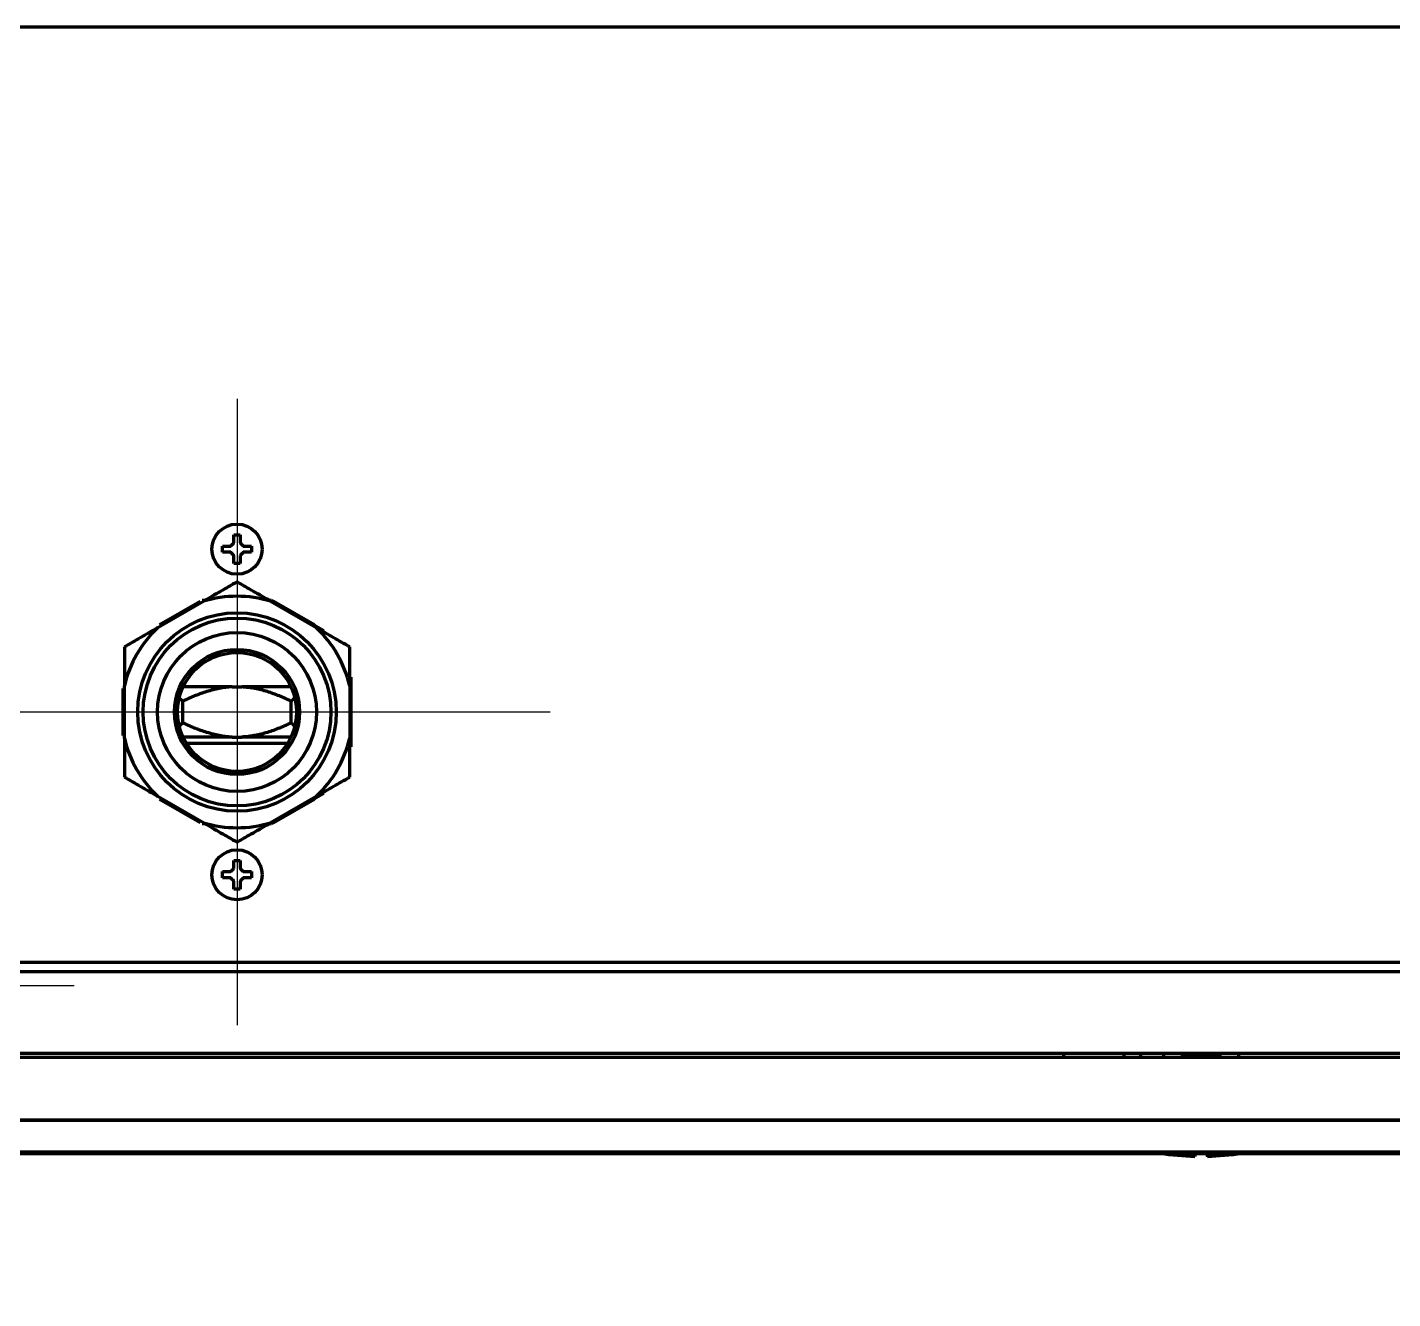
# Model space of a CAD drawing. Header units: inches. Extents: x 904 to 7172, y 213 to 5528.
# Drawn here: x 3285.6 to 3503.7, y 4247.5 to 4450.6 of the extents above; entities that cross this region are included whole.
import ezdxf

# ---------------------------------------------------------------- set-up
doc = ezdxf.new("R2010")
doc.units = ezdxf.units.IN
doc.layers.add('GEOM', color=7, linetype='Continuous')

# ---------------------------------------------------------------- blocks, each defined once
blk = doc.blocks.new('A$C0B5A562A')
at = {"color": 6}
for p, q in [((0, 50), (0, -50)), ((-50, 0), (50, 0))]:
    blk.add_line(p, q, dxfattribs=at)
blk = doc.blocks.new('A$C76516A4E')
at = {"color": 3}
for p, q in [((0, 50), (0, -50)), ((-50, 0), (50, 0))]:
    blk.add_line(p, q, dxfattribs=at)

msp = doc.modelspace()

# ---------------------------------------------------------------- linework, layer by layer
at = {"linetype": 'Continuous', "lineweight": 70}
for p, q in [((3597.11, 4450.58), (3258.12, 4450.58)), ((3316.82, 4367.23), (3316.82, 4367.73)), ((3316.82, 4366.73), (3316.82, 4367.23)), ((3321.42, 4367.73), (3321.42, 4367.23)), ((3321.42, 4367.23), (3321.42, 4366.73)), ((3306.48, 4354.72), (3313.76, 4358.92)), ((3313.23, 4358.9), (3306.76, 4355.17)), ((3313.54, 4359.08), (3314.04, 4359.08)), ((3324.2, 4359.08), (3324.61, 4359.08)), ((3324.48, 4358.92), (3331.76, 4354.72)), ((3324.61, 4359.08), (3332.95, 4354.27)), ((3331.48, 4355.17), (3325.01, 4358.9)), ((3300.87, 4344.96), (3300.87, 4337.49)), ((3301.12, 4337.02), (3301.12, 4345.43)), ((3318.33, 4345.23), (3310.5, 4345.23)), ((3318.33, 4345.23), (3319.9, 4345.23)), ((3327.74, 4345.23), (3319.9, 4345.23)), ((3337.12, 4345.43), (3337.12, 4337.02)), ((3337.28, 4346.77), (3337.28, 4335.69)), ((3337.37, 4337.49), (3337.37, 4344.96)), ((3310.46, 4339.53), (3310.46, 4342.93)), ((3327.78, 4339.53), (3327.78, 4342.93)), ((3318.33, 4337.23), (3310.5, 4337.23)), ((3311.04, 4336.23), (3327.2, 4336.23)), ((3318.33, 4337.23), (3319.9, 4337.23)), ((3327.74, 4337.23), (3319.9, 4337.23)), ((3313.76, 4323.54), (3306.48, 4327.74)), ((3306.76, 4327.29), (3313.23, 4323.56)), ((3331.76, 4327.74), (3324.48, 4323.54)), ((3332.95, 4328.19), (3324.61, 4323.38)), ((3325.01, 4323.56), (3331.48, 4327.29)), ((3332.34, 4327.84), (3332.34, 4328.08)), ((3314.04, 4323.38), (3313.54, 4323.38)), ((3324.61, 4323.38), (3324.2, 4323.38)), ((3316.82, 4315.23), (3316.82, 4315.73)), ((3316.82, 4314.73), (3316.82, 4315.23)), ((3321.42, 4315.73), (3321.42, 4315.23)), ((3321.42, 4315.23), (3321.42, 4314.73)), ((3638.29, 4301.23), (3260.12, 4301.23)), ((3549.67, 4299.73), (3260.11, 4299.73)), ((3552.61, 4286.03), (3255.37, 4286.03)), ((3256.11, 4286.73), (3638.44, 4286.73)), ((3451.12, 4286.73), (3451.12, 4286.03)), ((3460.77, 4286.73), (3460.77, 4286.03)), ((3463.47, 4286.03), (3463.47, 4286.73)), ((3467.12, 4286.73), (3467.12, 4286.03)), ((3470.12, 4286.53), (3470.12, 4286.03)), ((3473.12, 4286.53), (3470.12, 4286.53)), ((3470.62, 4286.73), (3470.62, 4286.53)), ((3473.12, 4286.53), (3473.12, 4286.03)), ((3476.12, 4286.53), (3473.12, 4286.53)), ((3475.62, 4286.53), (3475.62, 4286.73)), ((3476.12, 4286.53), (3476.12, 4286.03)), ((3479.12, 4286.03), (3479.12, 4286.73)), ((3552.61, 4276.04), (3083.02, 4276.04)), ((3552.61, 4276.01), (3083.02, 4276.01)), ((3083.03, 4271), (3558.21, 4271)), ((3083.03, 4270.74), (3558.21, 4270.74))]:
    msp.add_line(p, q, dxfattribs=at)
for centre, radius in [((3319.12, 4367.23), 4), ((3319.12, 4341.23), 15.85), ((3319.12, 4341.23), 15), ((3319.12, 4341.23), 12.7), ((3319.12, 4341.23), 10), ((3319.12, 4341.23), 10), ((3319.12, 4341.23), 9.5), ((3319.12, 4315.23), 4)]:
    msp.add_circle(centre, radius, dxfattribs=at)
for centre, radius, start, end in [((3319.12, 4341.23), 18.48, 73.1487, 106.8513), ((3319.12, 4341.23), 18.48, 133.1487, 166.8513), ((3319.12, 4341.23), 18.48, 13.1487, 46.8513), ((3319.12, 4341.23), 18.48, 193.1487, 226.8513), ((3319.12, 4341.23), 18.48, 313.1487, 346.8513), ((3319.12, 4341.23), 18.48, 253.1487, 286.8513), ((3474.62, 4330.21), 60, 262.337, 267.6114), ((3471.62, 4330.21), 60, 272.3861, 277.663)]:
    msp.add_arc(centre, radius, start, end, dxfattribs=at)
for points in [[(3318.62, 4368.23), (3318.62, 4368.28), (3318.62, 4368.39), (3318.62, 4368.55), (3318.62, 4368.71), (3318.62, 4368.87), (3318.62, 4369.02), (3318.62, 4369.18), (3318.62, 4369.34), (3318.62, 4369.47), (3318.62, 4369.53)], [(3318.62, 4369.53), (3318.79, 4369.53), (3319.12, 4369.53), (3319.45, 4369.53), (3319.62, 4369.53)], [(3318.12, 4366.73), (3318.06, 4366.73), (3317.96, 4366.73), (3317.79, 4366.73), (3317.64, 4366.73), (3317.48, 4366.73), (3317.33, 4366.73), (3317.17, 4366.73), (3317.01, 4366.73), (3316.88, 4366.73), (3316.82, 4366.73)], [(3318.12, 4367.73), (3318.14, 4367.75), (3318.19, 4367.8), (3318.26, 4367.87), (3318.33, 4367.94), (3318.4, 4368.01), (3318.48, 4368.09), (3318.55, 4368.16), (3318.59, 4368.21), (3318.62, 4368.23)], [(3318.62, 4366.23), (3318.59, 4366.26), (3318.54, 4366.31), (3318.47, 4366.38), (3318.4, 4366.45), (3318.33, 4366.52), (3318.26, 4366.59), (3318.19, 4366.66), (3318.14, 4366.71), (3318.12, 4366.73)], [(3319.62, 4368.23), (3319.64, 4368.2), (3319.7, 4368.15), (3319.77, 4368.08), (3319.84, 4368.01), (3319.91, 4367.94), (3319.98, 4367.87), (3320.05, 4367.8), (3320.1, 4367.75), (3320.12, 4367.73)], [(3320.12, 4366.73), (3320.09, 4366.71), (3320.05, 4366.66), (3319.98, 4366.59), (3319.9, 4366.51), (3319.83, 4366.44), (3319.76, 4366.37), (3319.69, 4366.3), (3319.64, 4366.25), (3319.62, 4366.23)], [(3320.12, 4367.73), (3320.17, 4367.73), (3320.28, 4367.73), (3320.44, 4367.73), (3320.6, 4367.73), (3320.76, 4367.73), (3320.91, 4367.73), (3321.07, 4367.73), (3321.23, 4367.73), (3321.35, 4367.73), (3321.42, 4367.73)], [(3319.62, 4364.93), (3319.45, 4364.93), (3319.12, 4364.93), (3318.79, 4364.93), (3318.62, 4364.93)], [(3319.62, 4366.23), (3319.62, 4366.17), (3319.62, 4366.07), (3319.62, 4365.91), (3319.62, 4365.75), (3319.62, 4365.59), (3319.62, 4365.44), (3319.62, 4365.28), (3319.62, 4365.12), (3319.62, 4364.99), (3319.62, 4364.93)], [(3310.46, 4339.53), (3310.18, 4339.25), (3309.9, 4338.99), (3309.62, 4338.76)], [(3318.62, 4316.23), (3318.62, 4316.28), (3318.62, 4316.39), (3318.62, 4316.55), (3318.62, 4316.71), (3318.62, 4316.87), (3318.62, 4317.02), (3318.62, 4317.18), (3318.62, 4317.34), (3318.62, 4317.47), (3318.62, 4317.53)], [(3318.62, 4317.53), (3318.79, 4317.53), (3319.12, 4317.53), (3319.45, 4317.53), (3319.62, 4317.53)], [(3318.12, 4314.73), (3318.06, 4314.73), (3317.96, 4314.73), (3317.79, 4314.73), (3317.64, 4314.73), (3317.48, 4314.73), (3317.33, 4314.73), (3317.17, 4314.73), (3317.01, 4314.73), (3316.88, 4314.73), (3316.82, 4314.73)], [(3318.12, 4315.73), (3318.14, 4315.75), (3318.19, 4315.8), (3318.26, 4315.87), (3318.33, 4315.94), (3318.4, 4316.01), (3318.48, 4316.09), (3318.55, 4316.16), (3318.59, 4316.21), (3318.62, 4316.23)], [(3318.62, 4314.23), (3318.59, 4314.26), (3318.54, 4314.31), (3318.47, 4314.38), (3318.4, 4314.45), (3318.33, 4314.52), (3318.26, 4314.59), (3318.19, 4314.66), (3318.14, 4314.71), (3318.12, 4314.73)], [(3319.62, 4316.23), (3319.64, 4316.2), (3319.7, 4316.15), (3319.77, 4316.08), (3319.84, 4316.01), (3319.91, 4315.94), (3319.98, 4315.87), (3320.05, 4315.8), (3320.1, 4315.75), (3320.12, 4315.73)], [(3320.12, 4314.73), (3320.09, 4314.71), (3320.05, 4314.66), (3319.98, 4314.59), (3319.9, 4314.51), (3319.83, 4314.44), (3319.76, 4314.37), (3319.69, 4314.3), (3319.64, 4314.25), (3319.62, 4314.23)], [(3319.62, 4314.23), (3319.62, 4314.17), (3319.62, 4314.07), (3319.62, 4313.91), (3319.62, 4313.75), (3319.62, 4313.59), (3319.62, 4313.44), (3319.62, 4313.28), (3319.62, 4313.12), (3319.62, 4312.99), (3319.62, 4312.93)], [(3320.12, 4315.73), (3320.17, 4315.73), (3320.28, 4315.73), (3320.44, 4315.73), (3320.6, 4315.73), (3320.76, 4315.73), (3320.91, 4315.73), (3321.07, 4315.73), (3321.23, 4315.73), (3321.35, 4315.73), (3321.42, 4315.73)], [(3319.62, 4312.93), (3319.45, 4312.93), (3319.12, 4312.93), (3318.79, 4312.93), (3318.62, 4312.93)]]:
    msp.add_open_spline(points, degree=3, dxfattribs=at)
for points, knots in [([(3319.62, 4369.53), (3319.62, 4369.33), (3319.62, 4369.12), (3319.62, 4368.79), (3319.62, 4368.68), (3319.62, 4368.46), (3319.62, 4368.34), (3319.62, 4368.23)], [0, 0, 0, 0, 0.5, 0.5, 0.75, 0.75, 1, 1, 1, 1]), ([(3316.82, 4367.73), (3317.02, 4367.73), (3317.23, 4367.73), (3317.56, 4367.73), (3317.67, 4367.73), (3317.89, 4367.73), (3318, 4367.73), (3318.12, 4367.73)], [0, 0, 0, 0, 0.5, 0.5, 0.75, 0.75, 1, 1, 1, 1]), ([(3321.42, 4366.73), (3321.22, 4366.73), (3321.01, 4366.73), (3320.68, 4366.73), (3320.57, 4366.73), (3320.35, 4366.73), (3320.23, 4366.73), (3320.12, 4366.73)], [0, 0, 0, 0, 0.5, 0.5, 0.75, 0.75, 1, 1, 1, 1]), ([(3318.62, 4364.93), (3318.62, 4365.13), (3318.62, 4365.34), (3318.62, 4365.67), (3318.62, 4365.78), (3318.62, 4366), (3318.62, 4366.11), (3318.62, 4366.23)], [0, 0, 0, 0, 0.5, 0.5, 0.75, 0.75, 1, 1, 1, 1]), ([(3319.12, 4362.01), (3318.69, 4361.77), (3318.26, 4361.52), (3317.38, 4361.01), (3316.5, 4360.5), (3315.6, 4359.98), (3314.69, 4359.46), (3314.23, 4359.19), (3313.76, 4358.92)], [0, 0, 0, 0, 0.25, 0.25, 0.5, 0.75, 0.75, 1, 1, 1, 1]), ([(3324.48, 4358.92), (3324.01, 4359.19), (3323.55, 4359.46), (3322.63, 4359.98), (3321.73, 4360.5), (3320.85, 4361.01), (3319.98, 4361.52), (3319.55, 4361.77), (3319.12, 4362.01)], [0, 0, 0, 0, 0.25, 0.25, 0.5, 0.75, 0.75, 1, 1, 1, 1]), ([(3306.48, 4354.72), (3306.01, 4354.44), (3305.55, 4354.18), (3304.63, 4353.65), (3303.73, 4353.13), (3302.85, 4352.62), (3301.98, 4352.12), (3301.55, 4351.87), (3301.12, 4351.62)], [0, 0, 0, 0, 0.25, 0.25, 0.5, 0.75, 0.75, 1, 1, 1, 1]), ([(3337.12, 4351.62), (3336.69, 4351.87), (3336.26, 4352.12), (3335.38, 4352.62), (3334.5, 4353.13), (3333.6, 4353.65), (3332.69, 4354.18), (3332.23, 4354.44), (3331.76, 4354.72)], [0, 0, 0, 0, 0.25, 0.25, 0.5, 0.75, 0.75, 1, 1, 1, 1]), ([(3301.12, 4351.62), (3301.12, 4351.13), (3301.12, 4350.63), (3301.12, 4349.62), (3301.12, 4348.6), (3301.12, 4347.56), (3301.12, 4346.51), (3301.12, 4345.97), (3301.12, 4345.43)], [0, 0, 0, 0, 0.25, 0.25, 0.5, 0.75, 0.75, 1, 1, 1, 1]), ([(3337.12, 4345.43), (3337.12, 4345.97), (3337.12, 4346.51), (3337.12, 4347.56), (3337.12, 4348.6), (3337.12, 4349.62), (3337.12, 4350.63), (3337.12, 4351.13), (3337.12, 4351.62)], [0, 0, 0, 0, 0.25, 0.25, 0.5, 0.75, 0.75, 1, 1, 1, 1]), ([(3318.33, 4345.23), (3317.64, 4345.19), (3316.96, 4345.11), (3315.61, 4344.86), (3314.95, 4344.69), (3313.96, 4344.39), (3313.64, 4344.28), (3313.15, 4344.11), (3312.99, 4344.05), (3312.75, 4343.95), (3312.67, 4343.92), (3312.5, 4343.86), (3312.1, 4343.69), (3311.39, 4343.38), (3310.77, 4343.08), (3310.46, 4342.93)], [0, 0, 0, 0, 0.25, 0.25, 0.5, 0.5, 0.625, 0.625, 0.6875, 0.6875, 0.71875, 0.71875, 0.75, 0.875, 1, 1, 1, 1]), ([(3327.78, 4342.93), (3327.16, 4343.24), (3325.91, 4343.81), (3324.62, 4344.28), (3323.31, 4344.69), (3322.65, 4344.85), (3321.8, 4345.01), (3321.63, 4345.04), (3321.37, 4345.08), (3321.29, 4345.09), (3321.11, 4345.12), (3320.68, 4345.17), (3320.25, 4345.21), (3319.9, 4345.23)], [0, 0, 0, 0, 0.25, 0.5, 0.5, 0.75, 0.75, 0.8125, 0.8125, 0.84375, 0.84375, 0.875, 1, 1, 1, 1]), ([(3310.46, 4342.93), (3310.15, 4343.24), (3309.83, 4343.54), (3309.5, 4343.8), (3309.49, 4343.81)], [0, 0, 0, 0, 0.96741, 1, 1, 1, 1]), ([(3328.61, 4343.69), (3328.48, 4343.59), (3328.21, 4343.35), (3327.93, 4343.08), (3327.78, 4342.93)], [0, 0, 0, 0, 0.430727, 1, 1, 1, 1]), ([(3318.33, 4337.23), (3317.64, 4337.27), (3316.96, 4337.35), (3315.61, 4337.6), (3314.95, 4337.77), (3313.96, 4338.07), (3313.64, 4338.18), (3313.15, 4338.35), (3312.99, 4338.41), (3312.75, 4338.51), (3312.67, 4338.54), (3312.5, 4338.6), (3312.1, 4338.76), (3311.39, 4339.08), (3310.77, 4339.37), (3310.46, 4339.53)], [0, 0, 0, 0, 0.25, 0.25, 0.5, 0.5, 0.625, 0.625, 0.6875, 0.6875, 0.71875, 0.71875, 0.75, 0.875, 1, 1, 1, 1]), ([(3327.78, 4339.53), (3327.16, 4339.22), (3325.91, 4338.64), (3324.62, 4338.17), (3323.31, 4337.77), (3322.65, 4337.6), (3321.8, 4337.45), (3321.63, 4337.42), (3321.37, 4337.38), (3321.29, 4337.36), (3321.11, 4337.34), (3320.68, 4337.28), (3320.25, 4337.25), (3319.9, 4337.23)], [0, 0, 0, 0, 0.25, 0.5, 0.5, 0.75, 0.75, 0.8125, 0.8125, 0.84375, 0.84375, 0.875, 1, 1, 1, 1]), ([(3328.66, 4338.72), (3328.52, 4338.83), (3328.23, 4339.09), (3327.93, 4339.37), (3327.78, 4339.53)], [0, 0, 0, 0, 0.467767, 1, 1, 1, 1]), ([(3301.12, 4337.02), (3301.12, 4336.48), (3301.12, 4335.95), (3301.12, 4334.9), (3301.12, 4333.86), (3301.12, 4332.84), (3301.12, 4331.83), (3301.12, 4331.33), (3301.12, 4330.84)], [0, 0, 0, 0, 0.25, 0.25, 0.5, 0.75, 0.75, 1, 1, 1, 1]), ([(3337.12, 4330.84), (3337.12, 4331.33), (3337.12, 4331.83), (3337.12, 4332.84), (3337.12, 4333.86), (3337.12, 4334.9), (3337.12, 4335.95), (3337.12, 4336.48), (3337.12, 4337.02)], [0, 0, 0, 0, 0.25, 0.25, 0.5, 0.75, 0.75, 1, 1, 1, 1]), ([(3301.12, 4330.84), (3301.55, 4330.59), (3301.98, 4330.34), (3302.85, 4329.84), (3303.73, 4329.33), (3304.63, 4328.81), (3305.55, 4328.28), (3306.01, 4328.01), (3306.48, 4327.74)], [0, 0, 0, 0, 0.25, 0.25, 0.5, 0.75, 0.75, 1, 1, 1, 1]), ([(3331.76, 4327.74), (3332.23, 4328.01), (3332.69, 4328.28), (3333.6, 4328.81), (3334.5, 4329.33), (3335.38, 4329.84), (3336.26, 4330.34), (3336.69, 4330.59), (3337.12, 4330.84)], [0, 0, 0, 0, 0.25, 0.25, 0.5, 0.75, 0.75, 1, 1, 1, 1]), ([(3313.76, 4323.54), (3314.23, 4323.27), (3314.69, 4323), (3315.6, 4322.47), (3316.5, 4321.95), (3317.38, 4321.45), (3318.26, 4320.94), (3318.69, 4320.69), (3319.12, 4320.44)], [0, 0, 0, 0, 0.25, 0.25, 0.5, 0.75, 0.75, 1, 1, 1, 1]), ([(3319.12, 4320.44), (3319.55, 4320.69), (3319.98, 4320.94), (3320.85, 4321.45), (3321.73, 4321.95), (3322.63, 4322.47), (3323.55, 4323), (3324.01, 4323.27), (3324.48, 4323.54)], [0, 0, 0, 0, 0.25, 0.25, 0.5, 0.75, 0.75, 1, 1, 1, 1]), ([(3319.62, 4317.53), (3319.62, 4317.33), (3319.62, 4317.12), (3319.62, 4316.79), (3319.62, 4316.68), (3319.62, 4316.46), (3319.62, 4316.34), (3319.62, 4316.23)], [0, 0, 0, 0, 0.5, 0.5, 0.75, 0.75, 1, 1, 1, 1]), ([(3316.82, 4315.73), (3317.02, 4315.73), (3317.23, 4315.73), (3317.56, 4315.73), (3317.67, 4315.73), (3317.89, 4315.73), (3318, 4315.73), (3318.12, 4315.73)], [0, 0, 0, 0, 0.5, 0.5, 0.75, 0.75, 1, 1, 1, 1]), ([(3318.62, 4312.93), (3318.62, 4313.13), (3318.62, 4313.34), (3318.62, 4313.67), (3318.62, 4313.78), (3318.62, 4314), (3318.62, 4314.11), (3318.62, 4314.23)], [0, 0, 0, 0, 0.5, 0.5, 0.75, 0.75, 1, 1, 1, 1]), ([(3321.42, 4314.73), (3321.22, 4314.73), (3321.01, 4314.73), (3320.68, 4314.73), (3320.57, 4314.73), (3320.35, 4314.73), (3320.23, 4314.73), (3320.12, 4314.73)], [0, 0, 0, 0, 0.5, 0.5, 0.75, 0.75, 1, 1, 1, 1]), ([(3472.12, 4270.75), (3472.12, 4270.71), (3472.12, 4270.65), (3472.12, 4270.57), (3472.12, 4270.5), (3472.12, 4270.45), (3472.12, 4270.4), (3472.12, 4270.36), (3472.12, 4270.34), (3472.12, 4270.31), (3472.12, 4270.3), (3472.12, 4270.28), (3472.12, 4270.27), (3472.12, 4270.27), (3472.12, 4270.26), (3472.12, 4270.26), (3472.12, 4270.26)], [0, 0, 0, 0, 0.071482, 0.142964, 0.214447, 0.285929, 0.357411, 0.428893, 0.500375, 0.571857, 0.64334, 0.714822, 0.786304, 0.857786, 0.929268, 1, 1, 1, 1]), ([(3474.12, 4270.26), (3474.12, 4270.26), (3474.12, 4270.26), (3474.12, 4270.26), (3474.12, 4270.27), (3474.12, 4270.27), (3474.12, 4270.28), (3474.12, 4270.3), (3474.12, 4270.31), (3474.12, 4270.34), (3474.12, 4270.36), (3474.12, 4270.4), (3474.12, 4270.45), (3474.12, 4270.5), (3474.12, 4270.57), (3474.12, 4270.65), (3474.12, 4270.71), (3474.12, 4270.75)], [0, 0, 0, 0, 0.001093, 0.072443, 0.143794, 0.215144, 0.286495, 0.357845, 0.429196, 0.500546, 0.571897, 0.643247, 0.714598, 0.785948, 0.857299, 0.928649, 1, 1, 1, 1])]:
    msp.add_open_spline(points, degree=3, knots=knots, dxfattribs=at)

# ---------------------------------------------------------------- block references
msp.add_blockref('A$C0B5A562A', (3243.12, 4297.53))
at = {"layer": 'GEOM'}
msp.add_blockref('A$C76516A4E', (3319.12, 4341.23), dxfattribs=at)

doc.saveas('drawing.dxf')
